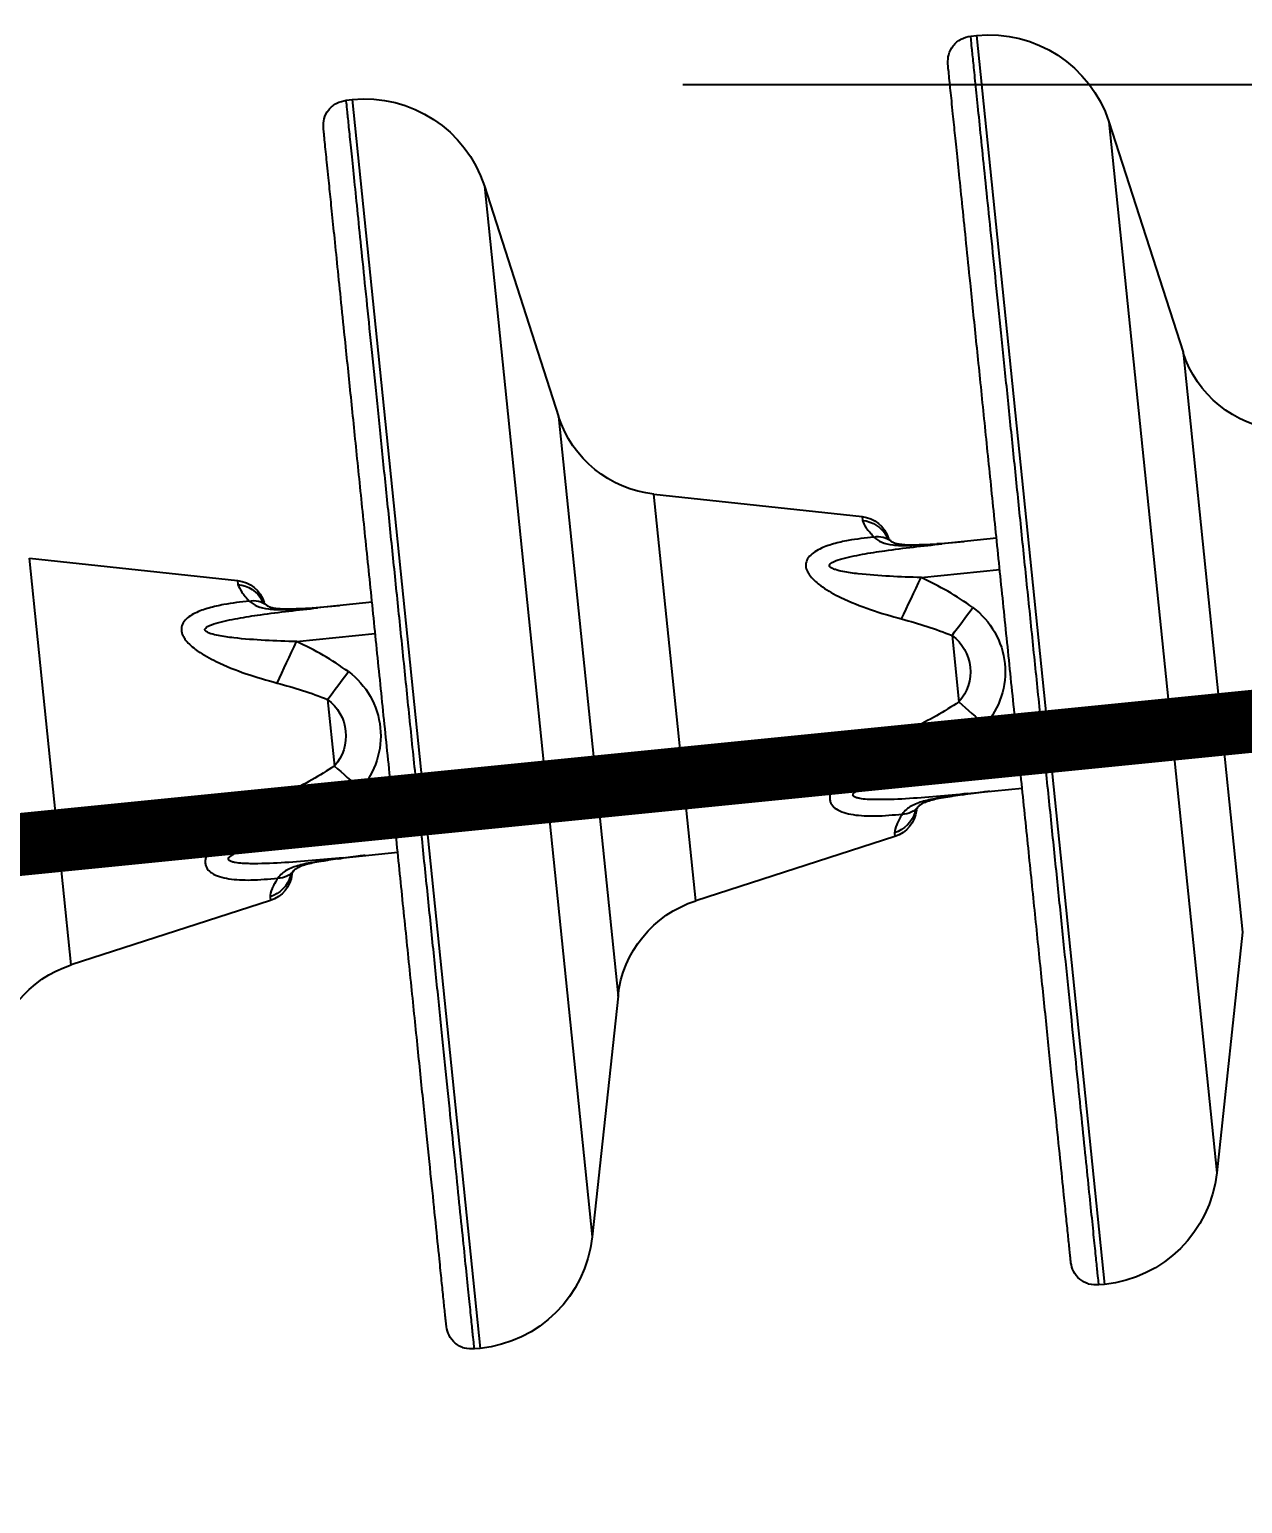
# Model space of a CAD drawing. Header units: millimetres. Extents: x -37020 to 35906, y -101 to 52234.
# Drawn here: x -70.2825 to -70.0892, y 328.2696 to 328.5045 of the extents above; entities that cross this region are included whole.
import ezdxf
from ezdxf import colors
from ezdxf.entities.mleader import LeaderData, LeaderLine
from ezdxf.math import Vec2, Vec3

# ---------------------------------------------------------------- set-up
doc = ezdxf.new("R2010")
doc.units = ezdxf.units.MM
doc.header["$PDMODE"] = 35
doc.header["$PDSIZE"] = 1
doc.linetypes.add('CENTER', pattern=[50.800000000000004, 31.75, -6.35, 6.35, -6.35])
for name, color, linetype in [('Catenaria', 2, 'Continuous'), ('GE-Cotas', 1, 'Continuous'), ('REFERENCIAS', 1, 'Continuous')]:
    doc.layers.add(name, color=color, linetype=linetype)
doc.styles.add('Romans', font='romans.shx', dxfattribs={"width": 0.8})
doc.styles.get("Standard").update_dxf_attribs({"font": 'arial.ttf'})
doc.dimstyles.get("Standard").update_dxf_attribs({"dimtxt": 0.18, "dimasz": 0.18, "dimexe": 0.18, "dimexo": 0.0625, "dimgap": 0.09, "dimtad": 0, "dimtih": 1, "dimtoh": 1, "dimdec": 4, "dimzin": 0, "dimdsep": 46, "dimtxsty": 'Standard', "dimcen": 0.09, "dimadec": 0, "dimazin": 0, "dimtfac": 1, "dimtdec": 4, "dimtofl": 0, "dimtmove": 0, "dimatfit": 3, "dimfxl": 1, "dimtolj": 1, "dimtzin": 0, "dimarcsym": 0})

# ---------------------------------------------------------------- blocks, each defined once
blk = doc.blocks.new('ret')
at = {"layer": 'Catenaria', "color": 1}
for p, q in [((-81.15743318073717, 332.6063183532596), (-81.15835372712145, 332.6061942156343)), ((-81.15835372712145, 332.6061942156343), (-81.13162526501687, 332.4079884815608)), ((-81.25653604777389, 332.5929541222073), (-81.25745706671796, 332.5928299208563)), ((-81.25745706671796, 332.5928299208563), (-81.23072860461336, 332.3946241867828)), ((-81.17562464911236, 332.5878755092318), (-81.17852033382123, 332.5494238703189)), ((-81.17562464911236, 332.5878755092318), (-81.1531316506258, 332.4210779860861)), ((-81.2747275161491, 332.5745112781794), (-81.27762320085799, 332.5360596392667)), ((-81.2747275161491, 332.5745112781794), (-81.25223451766253, 332.4077137550337)), ((-81.17852033382123, 332.5494238703189), (-81.16610924776975, 332.4573890793963)), ((-81.09130009067259, 332.5471928045009), (-81.12268802530886, 332.5359564079205)), ((-81.08259554509235, 332.4826439786181), (-81.09130009067259, 332.5471928045009)), ((-81.27762320085799, 332.5360596392667), (-81.2652121148065, 332.444024848344)), ((-81.12268802530886, 332.5359564079205), (-81.12260645643805, 332.5353515314462)), ((-81.19040295770934, 332.5338285734486), (-81.22179089234562, 332.5225921768682)), ((-81.18169841212908, 332.4692797475657), (-81.19040295770934, 332.5338285734486)), ((-81.14270755334758, 332.5275800857632), (-81.13405120392872, 332.5287474127757)), ((-81.13323358710046, 332.5289462023379), (-81.13756704843556, 332.5282732937139)), ((-81.13323904597753, 332.5289724107809), (-81.13407953771923, 332.5288148025908)), ((-81.13109350483577, 332.5293714444877), (-81.13323806361241, 332.5289686940287)), ((-81.13109077539724, 332.5293583402662), (-81.1332373361499, 332.5289668675154)), ((-81.13323695379583, 332.5289640321568), (-81.13323358710046, 332.5289462023379)), ((-81.1310822949332, 332.529313293159), (-81.13323358710046, 332.5289462023379)), ((-81.13109103029997, 332.5293602305052), (-81.1310822949332, 332.529313293159)), ((-81.12954342851211, 332.5243099224366), (-81.14203932586355, 332.5226248242715)), ((-81.22179089234562, 332.5225921768682), (-81.22170932347478, 332.5219873003939)), ((-81.23233692669696, 332.5155819075599), (-81.23667038803202, 332.5149089989359)), ((-81.2323419130143, 332.5156081797286), (-81.23318240475595, 332.5154505715385)), ((-81.23019637187254, 332.5160072134354), (-81.2323409306491, 332.5156044629763)), ((-81.23019364243402, 332.5159941092139), (-81.23234067574639, 332.5156025727373)), ((-81.23233982083256, 332.5155998011045), (-81.23233692669696, 332.5155819075599)), ((-81.23018516196994, 332.5159490621067), (-81.23233692669696, 332.5155819075599)), ((-81.2301938973367, 332.5159959994529), (-81.23018516196994, 332.5159490621067)), ((-81.24181042038434, 332.5142158547109), (-81.23315407096547, 332.5153831817234)), ((-81.13220416143767, 332.5141942906005), (-81.1307793826767, 332.5036287998096)), ((-81.22864629554888, 332.5109456913843), (-81.24114219290033, 332.5092605932192)), ((-81.2313075010342, 332.5008299958225), (-81.22988272227319, 332.4902645050316)), ((-81.13802996095934, 332.4928932553208), (-81.12553406360794, 332.494578353486)), ((-81.1287055115078, 332.489106265961), (-81.13736186092669, 332.4879389389486)), ((-81.13222135601467, 332.4886321468992), (-81.12786444362916, 332.4891311535368)), ((-81.12786444362916, 332.4891311535368), (-81.12569263179284, 332.4893460801199)), ((-81.12786444362916, 332.4891311535368), (-81.12786283972146, 332.4891121236956)), ((-81.12569263179284, 332.4893460801199), (-81.12568862202353, 332.4892985055169)), ((-81.11592010315411, 332.4857686727047), (-81.11583853428331, 332.4851637962304)), ((-81.11583853428331, 332.4851637962304), (-81.08259554509235, 332.4826439786181)), ((-81.23713282799608, 332.4795290242685), (-81.22463693064469, 332.4812141224338)), ((-81.22780837854457, 332.4757420349087), (-81.23646472796337, 332.4745747078962)), ((-81.23132469561116, 332.4752678521213), (-81.22696778322572, 332.4757668587588)), ((-81.22696778322572, 332.4757668587588), (-81.22479549882961, 332.4759818490676)), ((-81.22696778322572, 332.4757668587588), (-81.22696570675821, 332.4757478926434)), ((-81.22479549882961, 332.4759818490676), (-81.22479148906027, 332.4759342744646)), ((-81.21502297019087, 332.4724044416524), (-81.21494140132005, 332.4717995651782)), ((-81.21494140132005, 332.4717995651782), (-81.18169841212908, 332.4692797475657)), ((-81.16610924776975, 332.4573890793963), (-81.1531316506258, 332.4210779860861)), ((-81.2652121148065, 332.444024848344), (-81.25223451766253, 332.4077137550337)), ((-81.13162526501687, 332.4079884815608), (-81.13070471863257, 332.4081126191861)), ((-81.23072860461336, 332.3946241867828), (-81.22980758566928, 332.3947483881338))]:
    blk.add_line(p, q, dxfattribs=at)
at = {"layer": 'Catenaria', "color": 1, "flags": 128}
for points in [[(-81.12499426525405, 332.5186164294139), (-81.12553552067747, 332.5192940391058), (-81.12608766650641, 332.5199846148022), (-81.12664915761039, 332.5206874025606), (-81.12721866651579, 332.5213996944738), (-81.1277941755322, 332.5221208003251), (-81.12837470229455, 332.5228470033624), (-81.12895822911233, 332.5235776133685), (-81.12954342851211, 332.5243099224366)], [(-81.13220416143767, 332.5141942906005), (-81.132722203262, 332.5146248309854), (-81.13324620795163, 332.5150603411049), (-81.13377463037607, 332.5155000670164), (-81.13430747053529, 332.5159440087198), (-81.13484340095567, 332.5163894583081), (-81.13538207652883, 332.5168374246265), (-81.13592242468403, 332.5172870900069), (-81.13646324539894, 332.5177366916616)], [(-81.22409760485051, 332.5052521346359), (-81.22463886027393, 332.5059297443278), (-81.22519053354317, 332.5066203837499), (-81.22575202464718, 332.5073231715082), (-81.2263215335525, 332.5080354634214), (-81.22689704256895, 332.5087565692728), (-81.22747756933127, 332.50948277231), (-81.22806109614908, 332.5102133823162), (-81.22864629554888, 332.5109456913843)], [(-81.2313075010342, 332.5008299958225), (-81.23182554285847, 332.5012605362074), (-81.23234907498842, 332.5016961100525), (-81.23287749741283, 332.502135835964), (-81.23341033757198, 332.5025797776674), (-81.23394626799244, 332.5030252272558), (-81.2344849435656, 332.5034731935742), (-81.23502529172076, 332.5039228589546), (-81.23556611243568, 332.5043724606093)], [(-81.1307793826767, 332.5036287998096), (-81.1311647476345, 332.5030754708044), (-81.13155467349272, 332.5025167152191), (-81.13194774257212, 332.501952724231), (-81.13234408232402, 332.5013844429595), (-81.132742747629, 332.500811998856), (-81.13314352082992, 332.5002373458851), (-81.13354545680734, 332.4996606114981), (-81.13394786534455, 332.4990838133855)], [(-81.12265553278557, 332.5012734867524), (-81.12299809153772, 332.5004776551577), (-81.12334746225187, 332.4996645457438), (-81.12370273705424, 332.4988381301656), (-81.12406322572812, 332.4980004261134), (-81.12442729293721, 332.4971535787291), (-81.12479459357304, 332.4962985968576), (-81.12516387465358, 332.4954404609993), (-81.12553406360794, 332.494578353486)], [(-81.22988272227319, 332.4902645050316), (-81.23026808723101, 332.4897111760264), (-81.23065754052948, 332.4891524841669), (-81.23105060960886, 332.4885884931787), (-81.23144694936074, 332.4880202119073), (-81.2318456146657, 332.4874477678037), (-81.23224638786667, 332.4868731148327), (-81.23264832384412, 332.4862963804458), (-81.23305073238129, 332.4857195823332)], [(-81.22175887238205, 332.4879091919744), (-81.2221014311342, 332.4871133603797), (-81.22245032928856, 332.4863003146914), (-81.22280560409098, 332.4854738991132), (-81.22316609276484, 332.4846361950611), (-81.22353015997393, 332.4837893476768), (-81.2238974606098, 332.4829343658054), (-81.22426674169033, 332.482076229947), (-81.22463693064469, 332.4812141224338)]]:
    blk.add_lwpolyline(points, dxfattribs=at)
at = {"layer": 'Catenaria', "color": 1}
for centre, radius, start, end in [((-81.15568102970985, 332.5863733334692), 0.02000000000000037, 97.68012598365165, 175.6933498170289), ((-81.25478399125868, 332.5730090896717), 0.02000000000000037, 97.68012598365165, 175.6933498170289), ((-81.19646941919423, 332.5507752331267), 0.018, 289.6957112224064, 355.6933498169213), ((-81.2955723807428, 332.5374109893292), 0.018, 289.6957112224489, 355.6933498169213), ((-81.12100302371425, 332.5312491449308), 0.005000000000000109, 109.69571122237, 176.1129216779013), ((-81.12097650025908, 332.53065475213), 0.00497156847374207, 109.1386660030337, 164.8202699019361), ((-81.1237022660558, 332.5291628923036), 0.003183675021620325, 90.68646932937888, 144.1674558576682), ((-81.13456936656308, 332.5326594178379), 0.003946172338257049, 277.5451632084231, 289.7855142412629), ((-81.22010598526309, 332.5178849011334), 0.005000000000000109, 109.6957112225233, 176.1129216779013), ((-81.22008002411607, 332.5172911340128), 0.004970774092515684, 109.1338299049966, 164.8251060031564), ((-81.2228053183117, 332.5157988781272), 0.003183397896354859, 90.69170110067232, 144.1686688900823), ((-81.2336713208236, 332.5192894484047), 0.003940363790552063, 277.5429620277006, 289.7944904694857), ((-81.12664052892237, 332.5095653799173), 0.01277737634227197, 140.2426167781952, 235.1176351890074), ((-81.12664052892237, 332.5095653799173), 0.007237410100726389, 140.2426167779049, 235.1176351889486), ((-81.22574349047095, 332.4962011361199), 0.01277737634227197, 140.2426167784727, 235.1176351890597), ((-81.22574349047095, 332.4962011361199), 0.007237410100726389, 140.2426167783948, 235.1176351890409), ((-81.12816443107677, 332.4850448785799), 0.004097271713354871, 85.801252771884, 97.58857372879163), ((-81.11861818055587, 332.4914407203905), 0.003178175331833241, 231.2117125016636, 284.7368736581589), ((-81.11546064639313, 332.49014947518), 0.004999999999999285, 200.0182631507594, 265.664540744977), ((-81.11559488815578, 332.490723727028), 0.004965715269872569, 209.9416897854698, 266.2448928120733), ((-81.08395616383987, 332.464695030122), 0.01800000000000044, 19.66690215028852, 85.66454074484604), ((-81.22726795701875, 332.4716867635664), 0.004091122227982811, 85.79231335749321, 97.59073807694188), ((-81.21772116953146, 332.4780762290576), 0.003177896064998547, 231.2104864231163, 284.7316615769273), ((-81.21456360794194, 332.4767852313825), 0.004999999999999729, 200.0182631514271, 265.6645407448146), ((-81.2146968629794, 332.4773618141084), 0.004968086913641583, 209.9576370329571, 266.2363761176463), ((-81.18305912538871, 332.4513307863245), 0.018, 19.66690215028852, 85.66454074484604), ((-81.13429823963395, 332.4278085949911), 0.02000000000000037, 199.666902150315, 277.6801259836516), ((-81.23340120118279, 332.4144443511937), 0.02000000000000037, 199.666902150315, 277.6801259836516)]:
    blk.add_arc(centre, radius, start, end, dxfattribs=at)
for points, knots in [([(-81.15286866603763, 332.6029229939024), (-81.15299079240926, 332.6033832998334), (-81.15325090393956, 332.604363684976), (-81.15413686191701, 332.6053668546093), (-81.15505930036998, 332.6059497586728), (-81.1560833192642, 332.6063515457458), (-81.15689917769375, 332.6063314841542), (-81.15743318073717, 332.6063183532596)], [0, 0, 0, 0, 0.2258190794390951, 0.4809620198199823, 0.6145502056840616, 0.747711912076395, 1, 1, 1, 1]), ([(-81.14406888595919, 332.5072150136631), (-81.14450623643644, 332.5104581995997), (-81.14538093652509, 332.5169445650508), (-81.14668034840739, 332.5265803938908), (-81.14795458776241, 332.5360295550792), (-81.14919139053305, 332.545201104123), (-81.1503789111246, 332.5540071996499), (-81.1515056321264, 332.5623624339459), (-81.15256070905917, 332.5701863894412), (-81.15353409076324, 332.5774045314514), (-81.15441618319905, 332.583945715081), (-81.1551987301003, 332.5897487157325), (-81.1558740425958, 332.594756516345), (-81.15643560124836, 332.5989207718314), (-81.15687873343681, 332.602206832225), (-81.15719587627335, 332.6045586146984), (-81.15739596251618, 332.6060423603957), (-81.15742077466862, 332.6062263556761), (-81.15743318073717, 332.6063183532596)], [0, 0, 0, 0, 0.06250087779258837, 0.1250016318134964, 0.1875024197626043, 0.2499982750647156, 0.3125022268610065, 0.3750009527235785, 0.4374998998983051, 0.5000017825954179, 0.562499656989264, 0.6250000000378766, 0.6874991703242069, 0.7500000232262184, 0.8125005995666162, 0.875000040282436, 0.9375000586447647, 1, 1, 1, 1]), ([(-81.12720251102425, 332.4125948307872), (-81.12721032894663, 332.4126538529478), (-81.12722520475073, 332.4127661592688), (-81.12732602347165, 332.4135188052081), (-81.1274618181603, 332.4145246609713), (-81.12762035108884, 332.4157005168042), (-81.12779481308513, 332.4169941895437), (-81.12798116444058, 332.4183760979241), (-81.12818645489479, 332.419898432176), (-81.1284073221124, 332.4215362807251), (-81.12879257104905, 332.4243931057432), (-81.1294074007688, 332.4289523946768), (-81.13033593201197, 332.4358379466411), (-81.13140205696365, 332.4437438290799), (-81.13258952065776, 332.4525495026768), (-81.13388171927446, 332.4621318413253), (-81.13526015198305, 332.4723536515365), (-81.13670580527557, 332.4830739380586), (-81.13819827077273, 332.4941413619265), (-81.1397164613204, 332.5053995506988), (-81.14123908692211, 332.5166906277508), (-81.14274493708794, 332.5278573060412), (-81.14421261220126, 332.538740896054), (-81.14562151305083, 332.5491886437033), (-81.14695201031854, 332.5590549871748), (-81.14808272129311, 332.5674398092419), (-81.14902682484842, 332.5744408382231), (-81.14980487851555, 332.5802105192161), (-81.15049380916086, 332.5853193054257), (-81.15098903125593, 332.5889916407507), (-81.151329742822, 332.5915181966733), (-81.15156868967078, 332.5932901179892), (-81.15181949170189, 332.5951499310692), (-81.15206899928941, 332.5970002449104), (-81.1523088664631, 332.5987786624189), (-81.15252299196258, 332.6003679507655), (-81.15270540324971, 332.6017142050236), (-81.15283866214351, 332.6027053612074), (-81.15285834750605, 332.6028481486222), (-81.15286866603763, 332.6029229939024)], [0, 0, 0, 0, 0.02401616989310702, 0.04569754228682045, 0.06503990659655094, 0.08204124443475881, 0.09669900893100654, 0.1117301710986161, 0.1251560131116528, 0.1387694227584897, 0.1525738319714518, 0.1901469707433081, 0.2278977146589408, 0.2656295637396708, 0.3033770098766833, 0.3411307193561903, 0.3788653147227558, 0.4166056807865657, 0.4543620161042818, 0.4921023808804174, 0.529836433728351, 0.5675908064501939, 0.6053398568636106, 0.6430702015716219, 0.6808186668575039, 0.7185722300127174, 0.7468825406306028, 0.7751901795020582, 0.8034528112817108, 0.8302911013469554, 0.8429574861324634, 0.8551244845996445, 0.8692898687358033, 0.8874400634821352, 0.9048389219336457, 0.9247973336882809, 0.947313731113871, 0.9723832906163973, 1, 1, 1, 1]), ([(-81.25197153307438, 332.5895587628501), (-81.25209365944599, 332.5900190687811), (-81.25235377097627, 332.5909994539236), (-81.25323972895377, 332.5920026235569), (-81.25416216740673, 332.5925855276205), (-81.25518618630093, 332.5929873146935), (-81.2560020447305, 332.592967253102), (-81.25653604777389, 332.5929541222073)], [0, 0, 0, 0, 0.2258190794390951, 0.4809620198199823, 0.6145502056840616, 0.747711912076395, 1, 1, 1, 1]), ([(-81.24317175299589, 332.4938507826108), (-81.24360910347322, 332.4970939685473), (-81.24448380356182, 332.5035803339986), (-81.24578321544413, 332.5132161628385), (-81.24705745479913, 332.5226653240269), (-81.24829425756977, 332.5318368730706), (-81.24948177816137, 332.5406429685976), (-81.25060849916315, 332.5489982028936), (-81.25166357609594, 332.5568221583889), (-81.25263695780001, 332.5640403003991), (-81.25351905023577, 332.5705814840287), (-81.25430159713704, 332.5763844846801), (-81.2549769096325, 332.5813922852927), (-81.25553846828511, 332.5855565407791), (-81.25598160047355, 332.5888426011726), (-81.25629874331011, 332.591194383646), (-81.25649882955294, 332.5926781293435), (-81.25652364170536, 332.5928621246238), (-81.25653604777389, 332.5929541222073)], [0, 0, 0, 0, 0.06250087779258837, 0.1250016318134964, 0.1875024197626043, 0.2499982750647156, 0.3125022268610065, 0.3750009527235785, 0.4374998998983051, 0.5000017825954179, 0.562499656989264, 0.6250000000378766, 0.6874991703242069, 0.7500000232262184, 0.8125005995666162, 0.875000040282436, 0.9375000586447647, 1, 1, 1, 1]), ([(-81.226305378061, 332.3992305997348), (-81.22631311284519, 332.3992896331064), (-81.22632783045519, 332.3994019607591), (-81.22642970927282, 332.4001544637476), (-81.22656450355674, 332.4011604544111), (-81.22672325706242, 332.4023362805014), (-81.22689767003392, 332.4036299598519), (-81.22708403388478, 332.4050118665473), (-81.22728932130936, 332.4065342012076), (-81.22751018931433, 332.4081720496505), (-81.22789543795172, 332.411028874709), (-81.22851026785486, 332.4155881636178), (-81.2294387990354, 332.4224737155906), (-81.23050492400398, 332.4303795980271), (-81.23169238769364, 332.4391852716247), (-81.23298458631147, 332.448767610273), (-81.2343630190198, 332.4589894204843), (-81.23580867231232, 332.4697097070063), (-81.23730113780948, 332.4807771308742), (-81.23881932835717, 332.4920353196464), (-81.24034195395882, 332.5033263966985), (-81.24184780412469, 332.5144930749889), (-81.24331547923798, 332.5253766650017), (-81.24472438008756, 332.535824412651), (-81.24605487735528, 332.5456907561224), (-81.24718558832987, 332.5540755781896), (-81.24812969188518, 332.5610766071708), (-81.24890774555226, 332.5668462881637), (-81.24959667619758, 332.5719550743734), (-81.25009189829268, 332.5756274096984), (-81.25043260985878, 332.578153965621), (-81.25067155670752, 332.5799258869368), (-81.25092235873865, 332.581785700017), (-81.25117186632617, 332.5836360138581), (-81.25141173349985, 332.5854144313666), (-81.25162585899938, 332.5870037197133), (-81.25180827028642, 332.5883499739713), (-81.2519415291802, 332.589341130155), (-81.2519612145428, 332.58948391757), (-81.25197153307438, 332.5895587628501)], [0, 0, 0, 0, 0.02401616989293932, 0.04569754222875693, 0.06503990660307962, 0.08204124444116877, 0.09669900893731415, 0.1117301711048187, 0.1251560131177617, 0.1387694227645035, 0.1525738319773693, 0.1901469707489633, 0.2278977146643322, 0.2656295637447988, 0.3033770098815478, 0.341130719360791, 0.3788653147270931, 0.4166056807906395, 0.454362016108092, 0.492102380883964, 0.529836433731634, 0.5675908064532132, 0.6053398568663665, 0.6430702015741143, 0.6808186668597327, 0.7185722300146826, 0.7468825406323703, 0.775190179503628, 0.8034528112830832, 0.8302911013481404, 0.8429574861335599, 0.8551244846006562, 0.8692898687367161, 0.8874400634829211, 0.9048389219343101, 0.924797333688806, 0.9473137311142389, 0.9723832906165902, 1, 1, 1, 1]), ([(-81.12260645643805, 332.5353515314462), (-81.1226474957543, 332.5349712765141), (-81.1227225019887, 332.5342762968428), (-81.12342312767016, 332.5329479064978), (-81.12374040923098, 332.5323463388232)], [0, 0, 0, 0, 0.5471454028113418, 1, 1, 1, 1]), ([(-81.12374040923098, 332.5323463388232), (-81.12405094602569, 332.5319669650828), (-81.12467286694338, 332.5312071824458), (-81.12646187158852, 332.5303305582631), (-81.12868846107585, 332.5297320785854), (-81.13029667132072, 332.5294507328224), (-81.1310822949332, 332.529313293159)], [0, 0, 0, 0, 0.230049152546371, 0.4607260155473156, 0.7365603302631372, 1, 1, 1, 1]), ([(-81.12374040923098, 332.5323463388232), (-81.12237230291616, 332.5325120857798), (-81.12015895285772, 332.5327802345573), (-81.11720493544902, 332.532828751497), (-81.1152373670939, 332.5326152874298), (-81.11378529417472, 332.5321932088232), (-81.11283224809341, 332.5316629409811), (-81.11230963357602, 332.5310184703218), (-81.1120833946316, 332.5302753163946), (-81.11210811378366, 332.5296038505929), (-81.11249277567784, 332.5284040618653), (-81.11316922162251, 332.5274003206578), (-81.1145166704119, 332.5258304412258), (-81.11676649311356, 332.5237926447067), (-81.12050404338281, 332.5211397019017), (-81.12349610452951, 332.5194583182664), (-81.12499426525405, 332.5186164294139)], [0, 0, 0, 0, 0.1341329487903829, 0.2170029966407971, 0.2996060140028161, 0.3437712425754622, 0.38772793677682, 0.4299192009459795, 0.4467718950318111, 0.4835432902079617, 0.5051449345908088, 0.5778594307285052, 0.5945384296651147, 0.6949845886885907, 0.8472751433933898, 1, 1, 1, 1]), ([(-81.12954342851211, 332.5243099224366), (-81.12793673241013, 332.5247541914894), (-81.12471995466805, 332.5256436657333), (-81.1207449234016, 332.5269105564142), (-81.11802622449345, 332.5279638762035), (-81.11673371675674, 332.5286057382816), (-81.11615809567348, 332.5289934906279), (-81.11590779436314, 332.5292461392928), (-81.11580505384566, 332.5294206506568), (-81.1157993628361, 332.5295737992027), (-81.11585812466437, 332.529700685014), (-81.11603014659302, 332.5298443146082), (-81.11663856521696, 332.5300741626818), (-81.11844170148537, 332.5302246138465), (-81.12133448886843, 332.5301291053092), (-81.12677541456469, 332.529687729128), (-81.13102110193815, 332.5291390203811), (-81.13405120392872, 332.5287474127757)], [0, 0, 0, 0, 0.1468673196280189, 0.2940441096242431, 0.3675426731766313, 0.4043333097775064, 0.4227612247689368, 0.430634600821664, 0.4385795854435898, 0.4433631118977764, 0.4481358973223937, 0.4549267152879068, 0.4676914823289346, 0.5125044697711638, 0.6200847672796651, 0.7288585330108082, 1, 1, 1, 1]), ([(-81.12628250083283, 332.5310344896761), (-81.12630379037637, 332.5310037660797), (-81.12634343256371, 332.5309465572174), (-81.1265775477671, 332.5307432422186), (-81.12702205432397, 332.5304825021383), (-81.12773937425838, 332.5301741538087), (-81.12872065333856, 332.5298702431601), (-81.12987391737578, 332.529593665098), (-81.13069016039098, 332.5294390994367), (-81.13109235777354, 332.5293629384122)], [0, 0, 0, 0, 0.1570366378134184, 0.2924100182179145, 0.4099752344508459, 0.5399823581351376, 0.6855537817261037, 0.8450590772159521, 1, 1, 1, 1]), ([(-81.12572321930605, 332.5319394182408), (-81.1257208260107, 332.5319454132041), (-81.12570866339445, 332.5319758793313), (-81.12579672229188, 332.5317933927433), (-81.12597999835049, 332.5314820167173), (-81.12619077042172, 332.5311702316288), (-81.12628611661371, 332.5310291905474)], [0, 0, 0, 0, 0.07203049020720004, 0.3660556187970783, 0.7132248960905396, 1, 1, 1, 1]), ([(-81.13646324539894, 332.5177366916616), (-81.13539760280406, 332.5189110574877), (-81.1332538747524, 332.5212735014967), (-81.13078502059045, 332.5232938731691), (-81.12954342851211, 332.5243099224366)], [0, 0, 0, 0, 0.4970978451099546, 1, 1, 1, 1]), ([(-81.22170932347478, 332.5219873003939), (-81.2217505617243, 332.5216070214176), (-81.22182593106083, 332.520912002245), (-81.22252649684299, 332.5195836085778), (-81.22284374882747, 332.5189820440452)], [0, 0, 0, 0, 0.5471489006161784, 1, 1, 1, 1]), ([(-81.22284374882747, 332.5189820440452), (-81.2231541063618, 332.518602687995), (-81.22377570893589, 332.5178428910792), (-81.22556477062538, 332.5169663352202), (-81.22779131997294, 332.5163678454958), (-81.22939953568621, 332.5160865011014), (-81.23018516196994, 332.5159490621067)], [0, 0, 0, 0, 0.2300260090007845, 0.460709805795636, 0.7365524116693387, 1, 1, 1, 1]), ([(-81.2248260863428, 332.5185751871884), (-81.22482369279288, 332.5185811821353), (-81.22481152888231, 332.5186116481789), (-81.22489962370238, 332.5184291639184), (-81.22508273987005, 332.5181177571781), (-81.2252939163979, 332.5178059586614), (-81.22538945621025, 332.5176648957695)], [0, 0, 0, 0, 0.07202628182257637, 0.3660342319811185, 0.7131832258939701, 1, 1, 1, 1]), ([(-81.22284374882747, 332.5189820440452), (-81.22147543778769, 332.5191478416306), (-81.21926196129316, 332.5194160475046), (-81.2163081525696, 332.5194643860582), (-81.21434029477963, 332.5192511021922), (-81.21288817302859, 332.5188289744332), (-81.21193509322381, 332.5182987102302), (-81.21141255475108, 332.5176542408364), (-81.21118615082376, 332.516911068287), (-81.21121178921253, 332.5162396567278), (-81.21159502939894, 332.5150396923327), (-81.21227213405996, 332.514036095666), (-81.21361949918699, 332.5124662056702), (-81.21586945970267, 332.510428282133), (-81.21960730358805, 332.5077755443583), (-81.22259945836437, 332.5060940463893), (-81.22409760485051, 332.5052521346359)], [0, 0, 0, 0, 0.1341428681633702, 0.2169989695214911, 0.2996115667541663, 0.3437758673235135, 0.3877316379033133, 0.4299220155462711, 0.4467743555219529, 0.4835467611255551, 0.5051428891061458, 0.5778558573610604, 0.5945345058372165, 0.6949785542780023, 0.8472783524602354, 1, 1, 1, 1]), ([(-81.12499426525405, 332.5186164294139), (-81.12622867784353, 332.51793679616), (-81.12870128085916, 332.5165754496809), (-81.13103534585576, 332.5149888183538), (-81.13220416143767, 332.5141942906005)], [0, 0, 0, 0, 0.4992360608362301, 1, 1, 1, 1]), ([(-81.22864629554888, 332.5109456913843), (-81.22703960934474, 332.5113899677322), (-81.22382285141947, 332.5122794565813), (-81.21984769614599, 332.5135462558661), (-81.21712922290071, 332.5145997419749), (-81.21583651672893, 332.5152413116172), (-81.2152614294383, 332.5156292989964), (-81.21501103814582, 332.5158818449647), (-81.2149086846835, 332.5160563591382), (-81.2149020675079, 332.5162095605031), (-81.21496105241872, 332.5163364517267), (-81.2151329776627, 332.5164800844905), (-81.2157415938822, 332.5167099818933), (-81.21754478978083, 332.5168601709803), (-81.22043748556878, 332.5167649343169), (-81.2258782969512, 332.5163234463684), (-81.23012397536759, 332.5157747677947), (-81.23315407096547, 332.5153831817234)], [0, 0, 0, 0, 0.1468689261873365, 0.2940473261281276, 0.3675466936701468, 0.4043377327182114, 0.4227540482052636, 0.4306275103836564, 0.4385725819145631, 0.4433579028429042, 0.4481307404762969, 0.454921632725537, 0.4676865393984139, 0.5125126784389521, 0.6200806114445987, 0.7288555670354552, 1, 1, 1, 1]), ([(-81.22538536786956, 332.5176702586238), (-81.2254066548415, 332.5176395345615), (-81.22544629224012, 332.5175823248318), (-81.22568043823492, 332.5173790154105), (-81.22612489203804, 332.5171182278418), (-81.22684266502112, 332.5168099574621), (-81.22782356247149, 332.5165059556943), (-81.22897680683353, 332.516229440288), (-81.22979303482853, 332.5160748704452), (-81.2301952248103, 332.51599870736)], [0, 0, 0, 0, 0.1570381884465174, 0.2924129055737511, 0.4099792826855584, 0.5400302580456379, 0.685550676777343, 0.8450575472766548, 1, 1, 1, 1]), ([(-81.23556611243568, 332.5043724606093), (-81.23450046984081, 332.5055468264354), (-81.23235674178916, 332.5079092704444), (-81.2298878876272, 332.5099296421167), (-81.22864629554888, 332.5109456913843)], [0, 0, 0, 0, 0.4970978451099546, 1, 1, 1, 1]), ([(-81.13070471863257, 332.4081126191861), (-81.13071707544448, 332.4082042515058), (-81.13074178914256, 332.408387516695), (-81.1309418521245, 332.4098710899003), (-81.13125924143363, 332.4122247000989), (-81.13170212443711, 332.4155089126535), (-81.13226374134516, 332.4196736001352), (-81.13293904608723, 332.4246813432521), (-81.1337215766424, 332.4304842226889), (-81.1346038115764, 332.4370264630181), (-81.13557706336454, 332.4442436416329), (-81.13663216252928, 332.4520677619899), (-81.13775894254059, 332.4604234338726), (-81.13894643642709, 332.4692293313673), (-81.14018324515138, 332.4784009245606), (-81.14145745896073, 332.4878498963143), (-81.14275683673834, 332.4974854722499), (-81.14363153593017, 332.503971831051), (-81.14406888595919, 332.5072150136631)], [0, 0, 0, 0, 0.06249975254081955, 0.1249998798660662, 0.1875009054355164, 0.2499995446570863, 0.3125005065234706, 0.3749997857712402, 0.4375002377833367, 0.5000022999977696, 0.5624997913472156, 0.6249988474829926, 0.6875028919515609, 0.7500014621129721, 0.8125031450317651, 0.874998150257887, 0.9374990132429953, 1, 1, 1, 1]), ([(-81.22409760485051, 332.5052521346359), (-81.22533184038289, 332.5045724917655), (-81.22780434231055, 332.503210986394), (-81.23013851301145, 332.5016245214721), (-81.2313075010342, 332.5008299958225)], [0, 0, 0, 0, 0.4991848615714915, 1, 1, 1, 1]), ([(-81.1307793826767, 332.5036287998096), (-81.12944746338974, 332.5031734588632), (-81.12677677712185, 332.5022604359613), (-81.12403162710457, 332.501603031688), (-81.12265553278557, 332.5012734867524)], [0, 0, 0, 0, 0.4987179897625215, 1, 1, 1, 1]), ([(-81.12265553278557, 332.5012734867524), (-81.12189709749529, 332.5010889482101), (-81.11975395205286, 332.5005674891731), (-81.11626191742975, 332.4995431570047), (-81.11295497102398, 332.4982557571866), (-81.11048589196508, 332.4969957268552), (-81.10881018318601, 332.4958829565384), (-81.10760798976588, 332.4946888941882), (-81.10715187518687, 332.4936556382596), (-81.10709944051692, 332.4927946866002), (-81.1073549551602, 332.4921543452054), (-81.10794841962252, 332.4914119620227), (-81.1088325216757, 332.4907417479719), (-81.11074838750184, 332.4898302859168), (-81.11373060803038, 332.4889731083061), (-81.11638715310212, 332.4885784372384), (-81.11780971506451, 332.4883670935444)], [0, 0, 0, 0, 0.06944378522814547, 0.1962304941822149, 0.322709846171768, 0.3834808537926902, 0.443986359865655, 0.506113466784454, 0.5435339798319161, 0.5662859301290012, 0.6104480421831253, 0.6287941130814931, 0.6834509832761347, 0.7384317741425495, 0.8599319798245912, 1, 1, 1, 1]), ([(-81.12553406360794, 332.494578353486), (-81.12698586801578, 332.4952225888846), (-81.12990174343393, 332.496516502963), (-81.1325953808129, 332.4982256465505), (-81.13394786534455, 332.4990838133855)], [0, 0, 0, 0, 0.4978965831602079, 1, 1, 1, 1]), ([(-81.1287055115078, 332.489106265961), (-81.1254238774542, 332.4895668937266), (-81.12050072200496, 332.4902579342436), (-81.11488115217081, 332.4913952076907), (-81.11234568729377, 332.492110809133), (-81.11134059016908, 332.4925982584308), (-81.11101993189207, 332.492827702171), (-81.11089703726408, 332.493040406736), (-81.11088939832261, 332.4931763475838), (-81.1109561768897, 332.4933157408245), (-81.11114095039848, 332.4934806467656), (-81.1118046854718, 332.4937923990146), (-81.11354570252396, 332.4941260984517), (-81.11622983229032, 332.4943781720711), (-81.12041004296151, 332.4945682952518), (-81.12351573402343, 332.4945743915909), (-81.12553406360794, 332.494578353486)], [0, 0, 0, 0, 0.2938341902119334, 0.4408143537626765, 0.5144466091042964, 0.5307515988223906, 0.5472173787651672, 0.5526571407094467, 0.5581734556332165, 0.5630075649078911, 0.5699699293069875, 0.5833309617221544, 0.6313836305910028, 0.7263377251781181, 0.8221520896788337, 1, 1, 1, 1]), ([(-81.22980758566928, 332.3947483881338), (-81.22981994248123, 332.3948400204535), (-81.22984465617931, 332.3950232856427), (-81.23004471916121, 332.3965068588479), (-81.23036210847039, 332.3988604690467), (-81.23080499147385, 332.4021446816013), (-81.23136660838188, 332.406309369083), (-81.232041913124, 332.4113171121998), (-81.23282444367916, 332.4171199916366), (-81.23370667861316, 332.4236622319659), (-81.23467993040133, 332.4308794105806), (-81.23573502956604, 332.4387035309376), (-81.23686180957733, 332.4470592028204), (-81.23804930346381, 332.4558651003149), (-81.2392861121881, 332.4650366935084), (-81.24056032599744, 332.474485665262), (-81.24185970377506, 332.4841212411977), (-81.24273440296693, 332.4906075999988), (-81.24317175299589, 332.4938507826108)], [0, 0, 0, 0, 0.06249975254081955, 0.1249998798660662, 0.1875009054355164, 0.2499995446570863, 0.3125005065234706, 0.3749997857712402, 0.4375002377833367, 0.5000022999977696, 0.5624997913472156, 0.6249988474829926, 0.6875028919515609, 0.7500014621129721, 0.8125031450317651, 0.874998150257887, 0.9374990132429953, 1, 1, 1, 1]), ([(-81.22988272227319, 332.4902645050316), (-81.22855063732457, 332.4898092115515), (-81.2258798930049, 332.4888963775192), (-81.2231347984051, 332.488238793402), (-81.22175887238205, 332.4879091919744)], [0, 0, 0, 0, 0.4987691779008301, 1, 1, 1, 1]), ([(-81.22175887238205, 332.4879091919744), (-81.22100027635294, 332.4877246869961), (-81.21885693753738, 332.4872033862429), (-81.21536479501226, 332.4861788964179), (-81.21205782900678, 332.4848915302663), (-81.20958877263503, 332.4836314940836), (-81.20791299839534, 332.4825187298282), (-81.20671102261511, 332.4813246497757), (-81.20625444259957, 332.4802914248377), (-81.20620319902966, 332.4794304100232), (-81.20645773905336, 332.4787900825382), (-81.20705134849015, 332.4780477323891), (-81.20793536582737, 332.4773775164641), (-81.20985127096861, 332.4764660548473), (-81.21283357069292, 332.4756088460258), (-81.21549032214496, 332.4752141596026), (-81.216913054661, 332.4750027987664)], [0, 0, 0, 0, 0.06945534181830927, 0.196239268780949, 0.3227158455231898, 0.3834855196887067, 0.4439896981319796, 0.5061154418394419, 0.54353513379495, 0.5662873238480067, 0.6104438641450428, 0.6287895324885023, 0.6834452033859485, 0.7384247878476049, 0.8599223275362338, 1, 1, 1, 1]), ([(-81.13221363036166, 332.488628377187), (-81.13184353567094, 332.4886791625456), (-81.13039754636026, 332.4888775849698), (-81.12894218900058, 332.4889930240865), (-81.12785932404333, 332.489078917062)], [0, 0, 0, 0, 0.2559456615659156, 1, 1, 1, 1]), ([(-81.12786271227009, 332.4891111785761), (-81.1273554008945, 332.489156921096), (-81.12663117394042, 332.4892222221467), (-81.12590609934469, 332.4892771891281), (-81.12568892988624, 332.4892936524681)], [0, 0, 0, 0, 0.7004867365084676, 1, 1, 1, 1]), ([(-81.12569263179284, 332.4893460801199), (-81.1247036582922, 332.4894400403351), (-81.12293802724567, 332.48960778909), (-81.12045571356056, 332.4895437835474), (-81.11876505581517, 332.4890958219812), (-81.11807251924206, 332.4885675590615), (-81.11780971506451, 332.4883670935444)], [0, 0, 0, 0, 0.326799107585706, 0.5834399505465234, 0.8419235525110123, 1, 1, 1, 1]), ([(-81.12568742200132, 332.4892967427293), (-81.12561979905193, 332.4893030723237), (-81.12509045308639, 332.4893526197819), (-81.12415677896921, 332.489408919779), (-81.12295248560827, 332.4894344296241), (-81.12197461547092, 332.4893769227413), (-81.12123734910968, 332.4892437303253), (-81.12085890821378, 332.4891127079358), (-81.12065333990218, 332.4890012743618), (-81.12062277213549, 332.4889683409135), (-81.12060927412922, 332.4889537982778)], [0, 0, 0, 0, 0.02584879760028621, 0.2023419097916025, 0.3543842551953424, 0.5001389400905477, 0.6361004811562513, 0.7612806506944428, 0.8945871535324988, 1, 1, 1, 1]), ([(-81.12060814859842, 332.4889597238975), (-81.12044713459264, 332.4888201293828), (-81.12013540065199, 332.4885498650167), (-81.1198627111848, 332.4882715464251), (-81.11983569375357, 332.4882393602938), (-81.1198239584829, 332.4882253799506)], [0, 0, 0, 0, 0.3766649500919616, 0.7292486681584398, 1, 1, 1, 1]), ([(-81.11780971506451, 332.4883670935444), (-81.11734436885715, 332.4878706793615), (-81.11631685865648, 332.4867745693504), (-81.11606040967638, 332.4861243926863), (-81.11592010315411, 332.4857686727047)], [0, 0, 0, 0, 0.4528871899710781, 1, 1, 1, 1]), ([(-81.22463693064469, 332.4812141224338), (-81.22608873505251, 332.4818583578323), (-81.22900461047068, 332.4831522719107), (-81.23169824784966, 332.4848614154982), (-81.23305073238129, 332.4857195823332)], [0, 0, 0, 0, 0.4978965831602079, 1, 1, 1, 1]), ([(-81.22780837854457, 332.4757420349087), (-81.22452674173115, 332.4762026264307), (-81.21960358214172, 332.4768936125751), (-81.2139840292219, 332.478031108156), (-81.21144867274225, 332.478746380212), (-81.21044369395861, 332.4792340286821), (-81.21012369920253, 332.4794635492466), (-81.20999978900895, 332.4796760961207), (-81.20999229247806, 332.479812122213), (-81.2100590338005, 332.4799515076508), (-81.2102438236386, 332.480116417013), (-81.2109075443236, 332.4804281662475), (-81.21264857607456, 332.4807618687639), (-81.2153326971561, 332.481013940564), (-81.21951291111034, 332.4812040644325), (-81.22261860149816, 332.4812101606305), (-81.22463693064469, 332.4812141224338)], [0, 0, 0, 0, 0.2938359088286657, 0.4408169320566581, 0.5144496180684665, 0.5307424930753976, 0.5472083693254313, 0.5526545242306683, 0.5581708714189991, 0.5630050089680588, 0.5699674140895639, 0.5833285246525252, 0.6313814745782534, 0.7263361245455839, 0.8221510494581764, 1, 1, 1, 1]), ([(-81.23131649739841, 332.4752641461347), (-81.23094640270764, 332.4753149314932), (-81.22950041339702, 332.4755133539175), (-81.22804505603732, 332.4756287930342), (-81.22696219108008, 332.4757146860098)], [0, 0, 0, 0, 0.2559456615659156, 1, 1, 1, 1]), ([(-81.22696605186663, 332.4757468837981), (-81.2264587398904, 332.4757926185667), (-81.22573435402833, 332.4758579228005), (-81.22500912382841, 332.4759129358652), (-81.224791796923, 332.4759294214158)], [0, 0, 0, 0, 0.7003339003814748, 1, 1, 1, 1]), ([(-81.22479549882961, 332.4759818490676), (-81.2238065025975, 332.4760758353831), (-81.22204098103404, 332.4762436164743), (-81.21955894511507, 332.4761793448067), (-81.21786786988922, 332.4757317678856), (-81.21717567522022, 332.4752033006772), (-81.216913054661, 332.4750027987664)], [0, 0, 0, 0, 0.3268113224908062, 0.5834121690960101, 0.8419454323270117, 1, 1, 1, 1]), ([(-81.22479028903805, 332.475932511677), (-81.2247226659857, 332.4759388413245), (-81.2241933192136, 332.4759883891984), (-81.223259676859, 332.4760446728288), (-81.22205538780365, 332.4760702432466), (-81.22107793344692, 332.4760125400016), (-81.22034016219506, 332.4758795500037), (-81.21996180051829, 332.4757484663281), (-81.21975620201012, 332.4756370453684), (-81.21972563766249, 332.4756041104917), (-81.21971214116597, 332.4755895672255)], [0, 0, 0, 0, 0.02584909703281125, 0.2023442537207054, 0.3543883603832899, 0.5000946839630382, 0.6360962657434699, 0.7612778853690051, 0.8945859324298665, 1, 1, 1, 1]), ([(-81.21971101563511, 332.4755954928451), (-81.21955000162934, 332.4754558983305), (-81.21923826768875, 332.4751856339644), (-81.21896557822154, 332.4749073153728), (-81.21893856079038, 332.4748751292415), (-81.21892682551963, 332.4748611488982)], [0, 0, 0, 0, 0.3766649500919616, 0.7292486681584398, 1, 1, 1, 1]), ([(-81.216913054661, 332.4750027987664), (-81.21644773781169, 332.4745063797784), (-81.21542028449942, 332.4734102506913), (-81.21516347490696, 332.4727601321231), (-81.21502297019087, 332.4724044416524)], [0, 0, 0, 0, 0.4528836921228714, 1, 1, 1, 1]), ([(-81.13070471863257, 332.4081126191861), (-81.13018647681771, 332.4082416166117), (-81.12939484672324, 332.4084386640928), (-81.12851254333789, 332.4090957695836), (-81.12777878153872, 332.4099035913568), (-81.12718962422402, 332.4111048670327), (-81.12719839462804, 332.4121188956274), (-81.12720251102425, 332.4125948307872)], [0, 0, 0, 0, 0.2523191956887226, 0.3854252261799825, 0.5191278662391278, 0.7743022663957264, 0.9999999999999999, 0.9999999999999999, 0.9999999999999999, 0.9999999999999999]), ([(-81.22980758566928, 332.3947483881338), (-81.22928934385449, 332.3948773855594), (-81.22849771375995, 332.3950744330405), (-81.22761541037464, 332.3957315385313), (-81.22688164857541, 332.3965393603045), (-81.22629249126072, 332.3977406359803), (-81.22630126166479, 332.3987546645752), (-81.226305378061, 332.3992305997348)], [0, 0, 0, 0, 0.2523191956887226, 0.3854252261799825, 0.5191278662391278, 0.7743022663957264, 0.9999999999999999, 0.9999999999999999, 0.9999999999999999, 0.9999999999999999])]:
    blk.add_open_spline(points, degree=3, knots=knots, dxfattribs=at)
blk = doc.blocks.new('*D250')
at = {"layer": 'Defpoints', "color": 0, "transparency": 16777216}
for p in [(-81.30559915075013, 328.3661139373942), (-81.31445363550071, 328.2793733133614), (-61.72271268513718, 326.27944797945)]:
    blk.add_point(p, dxfattribs=at)
at = {"layer": 'Catenaria', "color": 3, "linetype": 'Continuous', "transparency": 16777216, "insert": (-71.47164656744508, 327.7392125965511), "char_height": 0.5, "attachment_point": 5, "rotation": 354.1714348465659, "style": 'Romans'}
blk.add_mtext('\\A1;19.69', dxfattribs=at)
blk = doc.blocks.new('COORDENADAS 4.4')
at = {"layer": 'GE-Cotas', "linetype": 'CENTER', "ltscale": 0.04}
blk.add_line((5, 0), (-5, 0), dxfattribs=at)
at = {"layer": 'GE-Cotas', "color": 3, "ltscale": 4, "style": 'Romans', "width": 0.8}
for tag, p in [('COORDENADASX', (-19.40421675173548, 8.019501798693454)), ('COORDENADASY', (-19.40421675173548, 5.518108743875928))]:
    blk.add_attdef(tag, p, '', height=2, dxfattribs=at)
at = {"layer": 'GE-Cotas', "color": 2, "ltscale": 4}
ml = blk.add_multileader_mtext('Standard', dxfattribs=at)
ml.set_content('', color=2)
ml.set_leader_properties()
ml.build(insert=Vec2(0, 0))
ml.multileader.update_dxf_attribs({"text_right_attachment_type": 6, "dogleg_length": 0.36, "arrow_head_size": 3})
ctx = ml.context
ctx.base_point, ctx.arrow_head_size = Vec3(-20.82595389573758, 7.019501798693454), 3
ctx.right_attachment, ctx.text_align_type = 6, 2
notes = []
notes.append((ctx, [(0, (1, 1, 0), (-5.700029351251032, 4.219501798693455), (-1, 0), 11.12592454448655, [(0, [(0, 0)], 0, [])])]))
ctx.mtext.insert, ctx.mtext.alignment, ctx.mtext.flow_direction = Vec3(-18.82595389573758, 9.019501798693454), 3, 5
for ctx, leaders in notes:
    for number, flags, end, landing, length, lines in leaders:
        leader = LeaderData()
        leader.index, (leader.has_last_leader_line, leader.has_dogleg_vector, leader.attachment_direction) = number, flags
        leader.last_leader_point, leader.dogleg_vector, leader.dogleg_length = Vec3(end), Vec3(landing), length
        for number, points, colour, breaks in lines:
            line = LeaderLine()
            line.index, line.vertices, line.color, line.breaks = number, Vec3.list(points), colors.encode_raw_color(colour), breaks
            leader.lines.append(line)
        ctx.leaders.append(leader)

msp = doc.modelspace()

# ---------------------------------------------------------------- linework, layer by layer
at = {"layer": 'Catenaria', "linetype": 'Continuous', "const_width": 0.01, "elevation": -11.48}
msp.add_lwpolyline([(-155.9846204565554, 319.8043797228456), (-69.0732929871385, 328.4956955712842)], dxfattribs=at)

# ---------------------------------------------------------------- block references
at = {"layer": 'Catenaria', "linetype": 'Continuous', "xscale": -1, "rotation": 13.5382410708124}
msp.add_blockref('ret', (-71.27316124184362, -13.86977549178835, -11.48), dxfattribs=at)
at = {"layer": 'REFERENCIAS', "ltscale": 0.1, "xscale": -0.660000000000025, "yscale": 0.6600000000000001, "zscale": 0.6600000000000001}
msp.add_blockref('COORDENADAS 4.4', (-69.22538426719694, 328.4956955712842, -11.48), dxfattribs=at)
at = {"layer": 'REFERENCIAS', "ltscale": 0.1, "xscale": -0.660000000000025, "yscale": 0.6599999999999966, "zscale": 0.6600000000000001, "rotation": 180}
msp.add_blockref('COORDENADAS 4.4', (-63.55313179063728, 328.4854910546471, -11.48), dxfattribs=at)

# ---------------------------------------------------------------- dimensions: what is measured, and where the dimension line sits
at = {"layer": 'Catenaria', "linetype": 'Continuous'}
dim = msp.add_aligned_dim(p1=(-61.72271268513718, 326.27944797945, -11.48), p2=(-81.31445363550071, 328.2793733133614, -11.48), distance=-0.08719138580037854, dimstyle='Standard', override={"dimscale": 0.1, "dimtxt": 5, "dimasz": 2.5, "dimexe": 1, "dimexo": 1, "dimgap": 1.25, "dimtad": 1, "dimtih": 0, "dimtoh": 0, "dimdec": 2, "dimzin": 1, "dimtxsty": 'Romans', "dimcen": 1, "dimse1": 1, "dimse2": 1, "dimsd1": 1, "dimsd2": 1, "dimclrd": 2, "dimclre": 1, "dimclrt": 3, "dimaunit": 1, "dimadec": 3, "dimtdec": 2, "dimtix": 1, "dimtofl": 1, "dimatfit": 0, "dimtzin": 8}, dxfattribs=at)
dim.commit()
dim.dimension.update_dxf_attribs({"geometry": '*D250', "text_midpoint": (-71.47164656744508, 327.7392125965511)})

doc.saveas('drawing.dxf')
